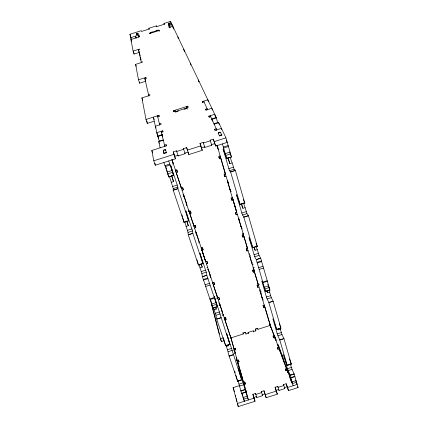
<?xml version="1.0" encoding="UTF-8"?>
<svg xmlns="http://www.w3.org/2000/svg" width="428" height="428" viewBox="0 0 428 428"><rect width="100%" height="100%" fill="white"/><g stroke="black" fill="none" stroke-linecap="round" stroke-linejoin="round"><path stroke-width="0.64" d="M136.81 35.021C134.986 33.882 138.132 32.164 138.03 33.903M236.491 194.831L242.093 213.973L243.794 217.082L248.379 215.626L246.929 213.524L245.137 207.628A5.543 0.3 72.2 0 1 243.473 202.952M169.467 176.432L173.185 188.331L173.196 190.107L177.93 188.604L177.893 187.095L171.12 166.599L170.826 165.775L173.517 175.421L168.734 176.941L165.304 166.562L170.13 165.058L173.517 175.421M218.548 122.344L218.649 122.697L214.096 124.168L213.968 123.74L218.531 122.29L225.947 137.864L231.473 157.006L226.69 158.526L222.416 143.904M228.359 146.52L223.566 148.051M261.658 261.615L260.722 258.255L256.281 259.684L254.703 256.763L249.192 238.252L249.048 237.631L252.814 247.823L257.298 246.394L248.417 215.696M207.976 278.708L214.471 298.156L210.084 299.536L202.407 276.804L206.826 275.29M165.283 166.562L163.865 162.506M246.314 394.311L246.555 394.049A0.786 0.556 -19.7 0 0 246.63 393.658L245.479 389.598A1.038 0.733 -19.7 0 0 244.575 389.154M188.994 211.33L190.299 210.913L191.059 213.219L189.759 213.636L193.772 225.802L195.066 225.396L195.81 227.653L194.521 228.06M232.458 197.511L231.152 197.929L231.848 200.256L233.148 199.844L236.802 212.128L235.512 212.534L236.186 214.813L237.476 214.407M233.148 199.844L232.431 198.089L231.136 198.501L231.848 200.256M184.072 222.437L173.217 190.235L177.952 188.716L188.705 220.966L184.072 222.437L184.003 222.169L188.63 220.698L185.838 210.918L191.872 228.916L187.384 230.344L184.784 222.03M240.076 204.365L244.693 202.872L244.8 203.134L240.172 204.605L236.513 194.794M186.057 226.407L188.309 225.69L187.378 222.453M241.601 204.803A5.543 0.278 72.2 0 0 242.885 208.34L245.137 207.628M193.381 226.038L195.248 225.438M195.248 231.923A1.006 0.877 -15.3 0 1 196.11 232.506L196.794 235.058L194.018 226.177L195.296 225.77M235.464 213L236.743 212.593L239.626 221.442L238.642 218.986A1.006 0.877 -21.4 0 1 239.017 218.007M241.799 213.042L246.293 211.614M192.504 230.96L192.83 233.287L188.245 234.747L188.004 232.393L192.504 230.96L192.124 229.692M242.483 215.07L246.977 213.642M198.458 265.109L198.383 264.825L202.867 263.397L202.942 263.669L198.458 265.109L188.277 234.908L192.841 233.356M243.832 217.156L248.454 215.776M201.133 248.047L202.407 247.646L203.123 249.829L201.856 250.236L205.686 261.765L206.938 261.364L207.644 263.509L206.392 263.905M243.462 234.592L242.195 234.993L242.847 237.198L244.115 236.796L247.561 248.449L246.303 248.845L246.951 251.006L248.203 250.61M201.856 250.236L201.326 248.261L202.583 247.86L203.123 249.829M218.531 303.003A0.952 0.792 -16.1 0 1 219.601 303.489L220.399 306.389L205.831 261.888L207.088 261.487L207.644 263.509M246.186 249.053L247.432 248.657L251.332 261.786M252.707 247.544L257.191 246.121L257.298 246.394M202.401 276.793L201.85 273.487L200.004 267.837L202.193 267.142L201.342 264.194M254.414 248.454L255.109 250.31L257.298 249.615L259.01 255.254L260.647 258.095L256.233 259.561M201.251 271.539L205.606 270.154L199.962 253.253L202.867 263.397M254.029 254.751L258.384 253.365M201.872 273.567L206.232 272.181L205.649 270.271M254.703 256.763L259.063 255.377M202.364 276.638L206.81 275.225L206.232 272.181M203.295 279.452L207.735 278.04L207.971 278.698L203.551 280.072M262.99 282.721L257.062 262.348L261.497 260.941M261.599 261.562L257.169 262.969M254.323 267.345L253.092 267.735L254.152 270.432L251.429 262.038A0.974 0.824 -20.6 0 0 252.317 262.321M205.124 284.738L209.538 283.336M258.576 267.735L262.99 266.334M212.668 282.865L214 282.453L214.589 284.55L213.353 284.941L217.649 297.925L218.869 297.535L219.537 299.563L218.317 299.948M253.879 269.758L252.488 270.212L253.269 272.245L254.5 271.85L258.389 284.962L257.169 285.348L257.774 287.397L258.994 287.006M205.659 286.46L210.073 285.059M259.138 269.447L263.552 268.046L261.647 261.631M209.864 298.931L214.235 297.54M262.835 282.079L267.206 280.688L263.552 268.046M216.498 298.193L218.933 297.417L219.537 299.563M259.416 284.534L256.982 285.31L257.774 287.397M211.625 304.03L215.974 302.65M264.295 287.274L268.64 285.888M212.16 305.736L216.509 304.351L217.349 306.871L213.005 308.256L210.105 299.546M269.196 287.584L269.934 290.141L265.595 291.522L264.846 288.97L269.196 287.584L267.206 280.688M213.005 308.256L212.93 307.978L217.264 306.576L214.246 296.192L229.889 344.492L225.674 345.835L216.702 319.208L221.009 317.854M273.144 301.259L268.832 302.601L276.729 329.581L280.939 328.239L273.144 301.259L268.763 302.435L266.649 297.776L261.765 281.009L265.483 291.233L269.822 289.852L269.934 290.141M220.955 317.651L216.654 319.02L215.894 315.195L214.134 309.797L216.247 309.123L215.685 307.154M267.318 292.356L267.495 292.816L269.608 292.142L271.266 297.572L273.064 301.066M215.3 313.269L219.521 311.926M266.409 297.005L270.63 295.662M215.915 315.281L220.136 313.933M267.077 298.995L271.299 297.653M222.052 315.415L223.261 315.029L223.052 314.291L231.618 340.009M224.261 317.908L225.465 317.523L226.112 319.486L224.909 319.871L230.879 337.917L243.318 333.958L242.97 332.834M264.37 305.137L263.172 305.522L263.76 307.507L264.959 307.122L270.368 325.35L257.929 329.309L257.544 328.196M223.828 340.832L221.388 341.608L220.425 338.773L223.48 337.799M244.27 332.829L245.453 332.454M256.49 328.939L255.307 329.314L255.816 330.812L253.446 331.566L253.189 330.817L248.058 332.449L248.422 333.594M269.875 324.675L270.726 327.554M245.929 333.958L248.299 333.203L248.058 332.449M225.674 345.835L225.604 345.567L229.804 344.182L226.696 333.573L241.724 379.978L237.626 381.284L229.114 355.989L233.281 354.625M279.789 340.057L283.957 338.692L291.324 364.18L287.231 365.485L279.789 340.057L277.478 334.701L272.855 318.833L276.616 329.282L280.827 327.939L280.939 328.239M229.114 355.978L226.455 346.402L228.509 345.749L228.21 344.684M278.018 329.148L278.302 329.897L280.356 329.244L281.945 334.45L283.957 338.692M227.557 349.676L231.66 348.376M277.216 333.867L281.314 332.567M234.678 350.928L233.913 348.611L235.122 348.226L235.694 349.965M273.61 337.895L273.091 336.14L274.3 335.755L275.167 338.676M228.167 351.672L232.27 350.361M277.874 335.841L281.977 334.536M233.752 350.404L235.577 349.826L235.122 348.226M275.493 337.114L273.674 337.697L273.091 336.14M234.089 353.501L235.32 353.111M260.021 291.088L270.394 326.008L275.755 340.239L276.964 339.853M279.703 339.843L283.882 338.516M229.162 356.176L233.34 354.844M236.631 360.638L238.492 360.044L239.075 361.81M277.927 349.435L277.398 347.659L279.265 347.065M287.413 371.675L286.68 368.578L279.259 348.895L278.013 349.291L277.398 347.659M282.796 355.213L281.544 355.609L281.458 355.336M237.626 381.284L237.551 381.006L241.633 379.663L238.439 368.781M289.724 374.794A1.038 0.728 -14.6 0 0 289.344 375.629L293.148 385.719L290.125 375.372L287.568 369.171L283.293 354.496L287.113 365.175L291.206 363.87L291.324 364.18M243.12 396.735L244.361 401.261L240.921 391.048L238.096 380.984L240.097 380.348M289.007 364.768L290.002 364.453M244.597 385.312L243.436 382.348L244.73 381.937L245.533 384.349M285.925 370.819L285.385 368.99L286.68 368.578M239.14 384.082L243.125 382.809L246.148 392.952M287.429 368.701L291.409 367.433L290.409 364.051M255.532 393.476L255.821 394.434L261.604 392.594L261.305 391.636L263.969 390.791L264.948 393.862L262.289 394.707L262.589 395.67L256.821 397.505L255.532 393.476L252.868 394.327L255.013 401.266L238.278 406.6L233.1 387.64L239.937 385.462M243.735 384.253L245.255 383.766L244.73 381.937M288.333 370.049L286.054 370.771L285.385 368.99M239.744 386.051L243.735 384.777M288.076 370.653L292.067 369.385L294.18 374.083L298.075 387.549L288.483 390.609L286.177 383.718L283.513 384.563L284.775 388.603L279.008 390.438L278.682 389.491L276.023 390.336L275.076 387.254L277.74 386.404L278.066 387.351L283.85 385.51L283.513 384.563M288.253 373.414L289.365 373.055M288.081 372.831L287.054 369.337L289.039 374.602L290.168 374.243M240.857 390.812L244.918 389.517M290.034 375.147L294.09 373.858M240.921 391.048L244.982 389.753M290.125 375.372L294.18 374.083M241.66 393.241L245.715 391.952M290.773 377.598L294.828 376.308M241.815 393.573L245.859 392.289M290.826 377.961L294.871 376.677M243.125 397.473L247.159 396.189M291.982 381.91L296.01 380.626M291.693 382.552L292.682 382.236M243.634 399.094L247.668 397.81L248.39 399.977L246.368 392.262M292.506 383.525L296.54 382.241M253.874 397.393L256.533 396.542L256.821 397.505M287.097 386.805L284.438 387.656L284.775 388.603M237.224 403.534L254.002 398.19L252.868 394.327M276.376 391.064L265.189 394.627L266.168 397.714L277.328 394.161L275.076 387.254M286.177 383.718L287.557 387.5L297.176 384.44L295.481 380.053M131.129 39.392L129.925 34.272L141.283 30.666L141.491 31.469L149.099 29.056L148.853 28.269L156.423 25.867L156.707 26.638L164.315 24.225L163.994 23.465L170.499 21.4L216.258 117.513L217.67 122.82M137.816 33.197C139.025 34.342 135.911 35.342 136.441 33.63L137.805 33.218M136.628 34.508L138.009 34.074L138.233 34.759M130.577 37.728L139.239 34.984L139.341 35.401L138.41 35.695M169.413 25.862L168.482 26.156L168.306 25.76L172.019 24.583L172.859 27.376M150.249 32.694L158.034 30.228M138.629 36.61L139.565 36.31L139.667 36.738L130.915 39.515L133.097 51.087L134.082 54.051L139.143 52.446M150.314 32.903L149.377 33.202L149.506 33.614L159.195 30.543L159.039 30.131L158.109 30.431M133.097 51.087L139.432 49.076L139.544 49.568L138.538 49.889L141.203 61.996L142.278 61.653L142.406 62.221L135.601 64.377L138.506 79.795L139.64 83.171L145.75 81.234M177.855 36.888L178.396 38.681M183.682 49.124L184.441 51.67M138.506 79.795L145.857 77.463L146.226 78.592M190.433 63.317L190.941 65.024M148.874 96.193L144.841 78.495L146.007 78.126L145.857 77.463M148.473 94.989L149.736 94.588L149.907 95.364L141.919 97.9L145.985 119.46L147.312 123.371L154.064 121.226M145.985 119.46L158.911 115.351L159.28 116.475M175.111 111.216L173.725 111.654L173.442 110.74L187.748 106.198L188.085 107.096L186.699 107.535M202.631 102.709L202.294 101.58L207.831 99.82L208.399 101.741M157.745 116.726L159.136 116.288L158.911 115.351M204.081 102.019L202.69 102.458L202.294 101.58M175.261 111.671L186.865 107.99L187.229 109.161M206.039 110.322L205.691 109.156L207.125 108.707L207.468 109.868M163.079 131.968L162.688 130.786L156.776 132.664L159.371 141.336M209.174 117.326L208.821 116.138L214.712 114.265L215.61 117.352M161.468 132.311L162.945 131.84L162.688 130.786M210.747 116.662L209.265 117.133L208.821 116.138M157.541 136.157L162.019 134.734L162.356 135.719M216.258 117.513L211.78 118.936L212.395 121.167M157.67 136.532L162.148 135.114M211.892 119.316L216.365 117.893M160.115 147.826L158.676 141.299L163.266 139.929M163.378 140.277L158.783 141.62M166.492 145.894L166.085 144.664L164.534 145.156L164.941 146.387M215.059 130.47L214.69 129.229L216.242 128.737L216.787 130.599M226.198 140.154L227.247 142.369L215.707 146.039L213.353 139.164L210.148 140.181L210.394 140.775L203.439 142.984L203.209 142.385L200.01 143.401L202.284 150.303L188.86 154.567L188.074 152.079L184.88 153.09L185.067 153.711L178.134 155.915L176.518 150.865L173.313 151.881L175.437 158.831L155.3 165.229L153.775 160.789L151.828 150.458L166.369 145.836L166.085 144.664M166.225 152.357L163.838 153.117L163.25 150.57L165.62 149.821L165.823 150.356M219.318 135.494L221.704 134.734M176.518 150.865L176.689 151.48L183.644 149.27L183.457 148.66L186.661 147.644L188.86 154.567M153.775 160.789L173.977 154.374L173.313 151.881M200.903 145.82L187.443 150.1L186.661 147.644M214.369 141.545L225.947 137.864M174.768 156.306L177.962 155.289L178.134 155.915M215.707 146.039L214.679 143.626L211.491 144.637L211.737 145.242L204.803 147.446L204.573 146.836L201.379 147.853L202.284 150.303M164.914 165.615L169.739 164.079L170.082 165.021M223.336 147.055L228.156 145.52M167.139 172.067L171.933 170.547M225.192 153.625L229.986 152.101M175.357 170.109L176.7 169.686L177.508 172.131L176.165 172.554L181.226 187.844L182.553 187.421L183.339 189.807L182.012 190.23M220.115 155.888L218.772 156.316L219.505 158.783L220.848 158.36L225.422 173.8L224.101 174.217L224.818 176.625L226.139 176.208M167.701 173.88L172.5 172.356M225.786 155.428L230.58 153.903M168.734 176.941L173.452 175.17M223.138 149.131L226.594 158.285L231.473 157.006M171.211 182.312L173.538 181.574L171.906 176.085M227.857 157.879A5.714 0.3 72.4 0 0 229.873 163.673L232.195 162.934L234.095 169.162L235.304 170.371L230.569 171.874L229.478 170.697L223.111 149.163M172.623 186.501L177.262 185.03M228.793 168.653L233.426 167.182M173.249 188.566L177.893 187.095M229.478 170.697L234.121 169.226M230.617 171.96L235.373 170.499L244.8 203.134M183.917 195.773L184.377 197.533L181.552 188.502L182.879 188.079L183.339 189.807M227.744 182.285L227.45 181.301L228.392 183.548L225.46 174.549L224.133 174.966L224.818 176.625M262.974 282.721L264.846 288.97M267.329 281.319L262.926 282.64M238.444 368.818L243.125 382.809M171.409 24.305L171.542 24.583M171.799 25.134L171.992 25.536M221.902 135.366L220.597 132.354A1.241 0.465 -16.5 0 0 219.222 132.306A1.241 0.465 -16.5 0 0 218.232 133.108L218.392 133.659M169.986 27.119L169.231 25.466L169.515 26.397M203.68 101.136L207.548 109.643M216.745 129.839L210.292 115.667L210.656 116.903M219.516 136.125L218.232 133.108L220.597 132.354L220.762 132.91M230.617 171.97L240.172 204.605M205.691 109.156L206.114 110.098L211.86 108.273L212.368 110.023M214.69 129.229L215.188 130.331L221.415 128.352L221.779 129.604M216.755 145.236L218.259 149.361L225.46 174.549M220.848 158.36L220.179 156.782L218.842 157.204L219.505 158.783M243.858 217.221L252.814 247.823M224.968 172.703L225.422 173.8M256.265 259.641L257.062 262.348M228.327 184.254L236.743 212.593M236.074 210.319L236.802 212.128M269.608 292.142L269.009 290.548M235.705 213.604L236.186 214.813M238.642 218.986L243.714 235.223L242.911 233.201M244.115 236.796L243.361 234.897L242.104 235.298L242.847 237.198M265.595 291.522L265.499 291.27M231.371 156.766L229.52 151.951M246.796 246.501L247.561 248.449M280.356 329.244L280.067 328.495M244.709 202.915L243.361 199.352M246.378 249.54L246.951 251.006M253.713 269.822L254.5 271.85M292.067 369.385L291.409 367.433M297.695 386.564L298.075 387.549M257.592 282.887L258.389 284.962M259.908 290.666L260.984 293.474L253.67 269.64M264.14 304.971L264.959 307.122M287.215 365.448L287.124 365.196M262.947 305.351L263.76 307.507M269.533 323.14L274.3 335.755M281.298 354.956L288.017 372.799M290.419 379.165L290.58 379.599M290.863 380.353L291.5 382.033M291.666 382.482L291.736 382.664A0.797 0.567 -14.5 0 0 292.105 382.969L292.281 383.007A1.214 0.867 -14.5 0 0 292.57 383.007M256.062 243.088L257.191 246.121M267.216 292.099L266.901 291.217M158.258 30.837L157.953 30.024L156.161 30.821M267.762 284.245L268.447 286.113M268.907 287.359L269.822 289.852M280.827 327.939L279.302 323.75M289.451 359.006L291.206 363.87M184.077 108.873L184.243 109.327L187.031 108.445L186.362 106.636L186.726 107.803M254.302 248.122L254.061 247.427M162.565 136.323L162.774 136.923M151.828 150.458L152.668 152.919M233.1 387.64L233.923 390.047M276.023 390.336L277.082 393.439M277.162 393.68L277.328 394.161M242.034 376.94L239.648 370.097L236.181 357.797L239.766 368.915L246.475 392.647A1.033 0.733 -19.7 0 0 245.495 392.203M141.919 97.9L142.733 100.318M212.058 305.86L211.33 303.703L220.425 338.773M187.384 230.344L188.004 232.393M154.192 119.647L153.347 117.117L156.798 132.659L158.611 138.153M135.601 64.377L136.232 66.27M155.953 128.009L155.375 126.207L161.121 124.382L160.875 123.387L159.446 123.842L159.826 124.997M166.449 152.978L165.62 149.821A1.241 0.465 -18.3 0 0 164.352 149.736A1.241 0.465 -18.3 0 0 163.277 150.565L163.459 151.111M171.569 175.694L173.538 181.574M186.758 221.057L188.309 225.69M201.128 263.969L202.193 267.142M215.584 307.133L216.247 309.123M163.277 150.565L164.063 153.738M201.326 248.261L205.686 261.765M130.915 39.515L131.658 41.751M236.438 357.803L236.759 358.782M161.597 132.482L161.19 131.262L164.791 146.339M238.022 362.826L234.02 349.248L235.122 352.565M162.057 134.087L162.447 135.269M244.597 386.719L244.934 387.736M245.479 389.598L245.859 390.743M245.923 390.93L246.303 392.069M247.668 397.81L246.202 393.107M216.509 304.351L214.465 298.139M168.702 160.971L169.739 164.079M192.868 233.453L202.947 263.68M206.847 275.375L207.735 278.04M213.904 282.475L214.589 284.55M157.921 117.063L157.504 115.801L159.66 124.848M172.002 159.623L172.628 161.527M181.552 188.502L172.768 162.068L173.051 163.138A1.065 0.974 -13.7 0 1 172.693 164.202M183.933 195.671L189.144 211.94L188.662 210.121M188.711 210.132L194.018 226.177M196.11 232.506L205.831 261.888M219.601 303.489L223.261 315.029M171.853 159.521L173.051 163.138M144.841 78.495L145.771 81.32M129.925 34.272L130.824 36.985M191.894 228.98L192.081 229.547M152.117 32.105L150.18 32.491L150.442 33.32M178.043 110.788L178.198 111.248L175.405 112.136L174.822 110.301L175.196 111.467M135.89 37.322L135.51 36.166L135.901 37.932M135.97 37.552L136.195 38.242M173.977 154.374L175.437 158.831M254.002 398.19L255.013 401.266M138.538 49.889L139.319 52.27M136.436 33.625L136.607 34.138M138.774 36.808L138.298 35.283L138.715 37.038M159.077 142.54L159.339 143.348M173.442 110.74L173.8 111.863M243.318 333.958L243.013 333L245.383 332.246L245.993 334.156M183.457 148.66L185.067 153.711M261.305 391.636L262.589 395.67M148.853 28.269L149.201 29.355M263.969 390.791L266.168 397.714M281.244 354.646L278.082 344.476L282.566 356.289L284.347 362.88M218.66 122.724L219.168 124.35M253.189 330.817L253.547 331.962M159.039 30.131L159.393 31.255M156.423 25.867L156.766 26.959M187.025 221.319L187.266 222.079M200.01 143.401L201.181 147.216M187.748 106.198L188.095 107.326M255.858 331.015L255.265 329.1L257.635 328.346L257.929 329.309M163.994 23.465L164.325 24.556M170.146 27.841L169.804 26.718L168.867 27.018L169.049 27.419L172.8 26.226L173.65 29.045M168.926 25.022L168.343 23.513L169.723 23.096L170.253 24.412M168.562 24.219C167.498 23.262 170.226 22.379 169.921 23.759M203.209 142.385L204.803 147.446M277.74 386.404L279.008 390.438M170.499 21.4L171.163 23.588M199.164 264.889L200.004 267.837M210.148 140.181L211.737 145.242M232.431 198.089L235.892 209.709M252.643 270.148L253.269 272.245M287.557 387.5L288.483 390.609M213.353 139.164L214.679 143.626M279.259 348.895L280.137 351.87M279.516 350.232L274.599 336.328L275.755 340.239M277.74 344.652L278.029 345.642M198.929 81.812L198.389 79.977L198.913 81.818M216.943 145.199L218.029 148.848A1.065 0.974 -23.8 0 0 218.922 149.516M227.889 182.777L228.038 183.27M242.901 233.335L247.443 248.652M289.039 374.602L290.243 378.705M288.354 372.783L288.654 373.81M290.484 378.432L291.522 381.963M241.638 379.684L241.724 379.978M213.577 307.828L214.134 309.797M228.135 157.718L229.873 163.673M241.515 203.648L242.885 208.34M254.179 247.1L255.109 250.31M266.906 290.799L267.495 292.816M229.815 344.224L229.884 344.476M234.662 371.033L235.197 372.895M235.919 375.377L237.551 381.006M217.264 306.576L217.344 306.86M223.48 338.184L225.604 345.567M238.492 360.044L238.968 361.724L237.722 362.12L243.436 382.348M226.161 345.337L226.455 346.402M210.56 299.659L212.93 307.978M226.112 319.486L225.486 317.276L224.288 317.656L224.909 319.871M231.174 338.495L235.127 352.479M238.551 364.613L238.899 365.844M230.676 337.157L233.913 348.611M230.243 335.648L230.879 337.917M196.976 259.844L198.383 264.825M181.98 214.915L182.489 216.729M182.826 217.938L184.003 222.169M217.055 295.78L217.649 297.925M212.775 282.844L213.353 284.941M242.253 393.792L242.778 395.713M166.107 167.364L166.62 169.231M166.963 170.472L168.675 176.705M195.468 226.396L195.81 227.653M191.059 213.219L190.567 211.395L189.272 211.806L189.759 213.636M193.274 223.924L193.772 225.802M183.831 195.398L183.773 195.179A1.033 0.926 -14.6 0 0 182.879 194.558M177.508 172.131L177.074 170.472L175.742 170.9L176.165 172.554M212.24 306.4L213.305 310.509M213.577 311.552L213.845 312.595M213.984 313.119L214.257 314.173M214.396 314.698L215.503 318.967M215.642 319.507L215.926 320.593M216.065 321.134L217.21 325.526M217.354 326.083L217.643 327.201M217.788 327.757L218.965 332.283M219.115 332.856L219.409 334.006M220.773 339.244L221.388 341.608M234.132 390.652L234.384 391.62M235.4 395.531L235.657 396.521M236.17 398.505L236.433 399.501M236.695 400.506L236.952 401.512M237.743 404.551L238.278 406.6M180.776 186.121L181.226 187.844M172.693 161.725L172.639 161.522A1.054 0.974 -13.6 0 1 172.286 162.581M139.656 53.511L140.234 56.095M140.523 57.389L141.096 59.974M130.989 37.851L131.198 38.943M133.638 51.729L133.787 52.494M133.932 53.27L134.082 54.051M139.437 82.123L139.64 83.171M146.841 120.905L147.029 121.884M147.12 122.381L147.312 123.371M154.915 163.207L155.3 165.229M247.635 396.965A0.786 0.562 -19.7 0 1 247.571 397.104L247.336 397.361A1.214 0.867 -19.8 0 1 247.17 397.468M291.671 379.92A1.22 0.861 -14.5 0 1 291.377 379.914L291.2 379.882A0.797 0.567 -14.5 0 1 290.831 379.577M290.211 378.571A1.033 0.733 -14.6 0 1 290.794 377.774M166.267 152.427A0.942 0.358 -18.4 0 1 166.118 152.71L165.797 152.93A1.461 0.551 -18.4 0 1 164.395 153.347L164.208 153.347A0.958 0.364 -18.4 0 1 163.876 153.187M221.741 134.804A0.942 0.353 -16.4 0 1 221.634 135.077L221.335 135.285A1.461 0.551 -16.4 0 1 219.933 135.708L219.73 135.713A0.958 0.358 -16.4 0 1 219.35 135.569M198.549 239.883A1 0.867 -15.4 0 1 198.201 240.841M232.195 162.934A5.714 0.321 72.4 0 1 230.168 157.146M257.298 249.615A5.404 0.278 72 0 1 256.115 246.378M241.681 227.017A1 0.867 -21.2 0 1 240.852 226.433M218.259 147.976A1.059 0.974 -23.9 0 1 217.371 147.312M230.644 189.781A1.027 0.915 -22.2 0 1 229.783 189.16M228.525 181.954A1.038 0.931 -22.4 0 0 228.151 182.986L230.489 190.877A1.033 0.92 -22.1 0 0 231.35 191.498M227.439 180.857A1.033 0.926 -22.4 0 1 227.824 180.274M186.346 202.963A1.027 0.915 -14.8 0 1 185.998 203.969M186.469 205.766A1.033 0.92 -14.8 0 0 186.817 204.755L184.233 196.939A1.038 0.931 -14.7 0 0 183.339 196.318M250.621 255.623A0.984 0.835 -20.7 0 0 250.006 256.698L252.108 263.787A0.979 0.829 -20.6 0 0 253.194 264.306M249.214 254.403A0.979 0.835 -20.7 0 1 249.765 253.692M262.749 297.872A0.947 0.781 -20.1 0 1 261.882 297.358M261.31 291.746A0.958 0.792 -20.2 0 0 260.706 292.768L262.696 299.488A0.952 0.781 -20.1 0 0 263.568 299.996M259.882 290.366A0.952 0.786 -20.2 0 1 260.422 289.686M210.143 274.888A0.974 0.824 -15.9 0 1 209.72 275.851M210.362 277.874A0.979 0.829 -15.9 0 0 210.71 276.959L208.388 269.934A0.984 0.835 -15.8 0 0 207.361 269.399M206.901 267.345A0.979 0.835 -15.8 0 1 207.799 267.821M221.795 310.118A0.947 0.781 -16.2 0 1 221.378 311.038M221.907 313.275A0.952 0.786 -16.2 0 0 222.405 312.306L220.206 305.656A0.958 0.792 -16.1 0 0 219.307 305.143M239.755 219.842A1.011 0.883 -21.4 0 0 239.38 220.821L241.595 228.301A1.006 0.872 -21.2 0 0 242.43 228.884M198.726 242.783A1.006 0.872 -15.5 0 0 199.074 241.82L196.623 234.416A1.011 0.883 -15.3 0 0 195.756 233.832M245.811 392.053L245.87 392.326L245.822 392.053M170.098 23.904L168.723 24.343L170.098 23.904"/></g></svg>
